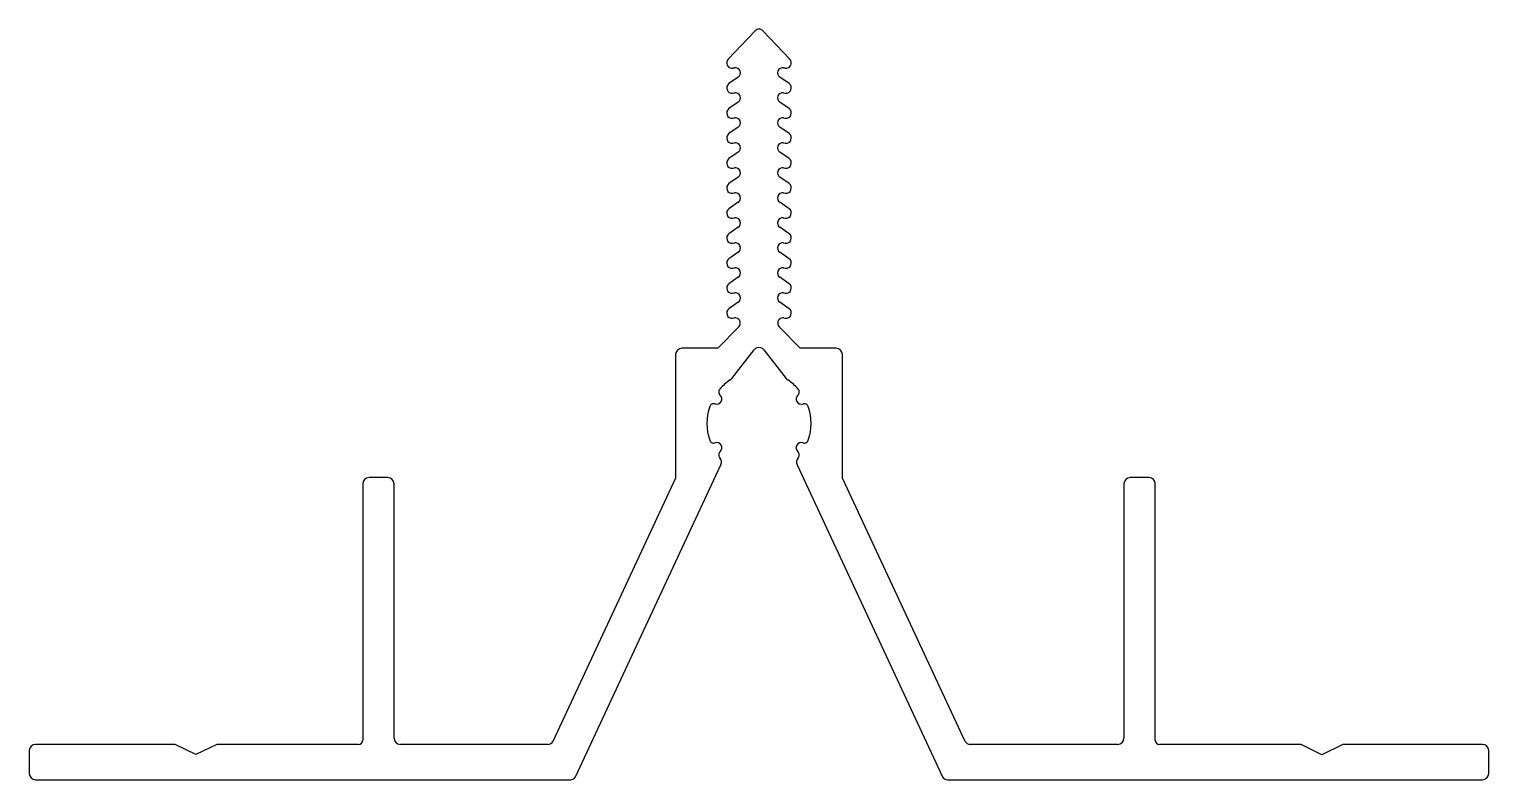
# Model space of a CAD drawing. Extents: x 2217.4 to 2287.4, y 1499.9 to 1535.9.
import ezdxf

# ---------------------------------------------------------------- set-up
doc = ezdxf.new("R2010")
doc.units = 0
doc.layers.get('0').update_dxf_attribs({"linetype": 'CONTINUOUS'})

msp = doc.modelspace()

# ---------------------------------------------------------------- linework, layer by layer
at = {"color": 0}
for p, q in [((2252.254, 1535.804), (2250.954, 1534.439)), ((2253.916, 1534.439), (2252.616, 1535.804)), ((2251.174, 1534.02), (2251.259, 1534.033)), ((2253.612, 1534.033), (2253.696, 1534.02)), ((2251.44, 1533.58), (2250.993, 1533.272)), ((2253.877, 1533.272), (2253.431, 1533.58)), ((2251.44, 1532.38), (2250.993, 1532.072)), ((2251.174, 1532.82), (2251.259, 1532.833)), ((2253.877, 1532.072), (2253.431, 1532.38)), ((2253.612, 1532.833), (2253.696, 1532.82)), ((2251.174, 1531.62), (2251.259, 1531.633)), ((2253.612, 1531.633), (2253.696, 1531.62)), ((2251.44, 1531.18), (2250.993, 1530.872)), ((2253.877, 1530.872), (2253.431, 1531.18)), ((2251.174, 1530.42), (2251.259, 1530.433)), ((2253.612, 1530.433), (2253.696, 1530.42)), ((2251.44, 1529.98), (2250.993, 1529.672)), ((2253.877, 1529.672), (2253.431, 1529.98)), ((2251.174, 1529.22), (2251.259, 1529.233)), ((2253.612, 1529.233), (2253.696, 1529.22)), ((2251.44, 1528.78), (2250.993, 1528.472)), ((2253.877, 1528.472), (2253.431, 1528.78)), ((2251.44, 1527.58), (2250.993, 1527.272)), ((2251.174, 1528.02), (2251.259, 1528.033)), ((2253.877, 1527.272), (2253.431, 1527.58)), ((2253.612, 1528.033), (2253.696, 1528.02)), ((2251.174, 1526.82), (2251.259, 1526.833)), ((2253.612, 1526.833), (2253.696, 1526.82)), ((2251.44, 1526.38), (2250.993, 1526.072)), ((2253.877, 1526.072), (2253.431, 1526.38)), ((2251.174, 1525.62), (2251.259, 1525.633)), ((2253.612, 1525.633), (2253.696, 1525.62)), ((2251.44, 1525.18), (2250.993, 1524.872)), ((2253.877, 1524.872), (2253.431, 1525.18)), ((2251.44, 1523.98), (2250.993, 1523.672)), ((2251.174, 1524.42), (2251.259, 1524.433)), ((2253.877, 1523.672), (2253.431, 1523.98)), ((2253.612, 1524.433), (2253.696, 1524.42)), ((2251.174, 1523.22), (2251.259, 1523.233)), ((2253.612, 1523.233), (2253.696, 1523.22)), ((2251.44, 1522.78), (2250.993, 1522.472)), ((2253.877, 1522.472), (2253.431, 1522.78)), ((2251.174, 1522.02), (2251.251, 1522.032)), ((2253.62, 1522.032), (2253.696, 1522.02)), ((2251.469, 1521.611), (2250.464, 1520.575)), ((2254.406, 1520.575), (2253.401, 1521.611)), ((2250.464, 1520.575), (2248.734, 1520.575)), ((2251.126, 1519.122), (2252.198, 1520.495)), ((2252.671, 1520.495), (2253.743, 1519.123)), ((2256.134, 1520.575), (2254.406, 1520.575)), ((2248.434, 1520.275), (2248.434, 1514.344)), ((2256.434, 1514.348), (2256.434, 1520.275)), ((2243.63, 1500.019), (2250.611, 1514.989)), ((2254.26, 1514.989), (2261.24, 1500.019)), ((2234.634, 1514.375), (2233.734, 1514.375)), ((2248.434, 1514.344), (2242.547, 1501.719)), ((2262.323, 1501.719), (2256.434, 1514.348)), ((2271.134, 1514.375), (2270.234, 1514.375)), ((2233.434, 1514.075), (2233.434, 1501.775)), ((2234.934, 1501.875), (2234.934, 1514.075)), ((2269.934, 1514.075), (2269.934, 1501.875)), ((2271.434, 1501.775), (2271.434, 1514.075)), ((2224.434, 1501.575), (2217.734, 1501.575)), ((2225.434, 1501.083), (2224.434, 1501.575)), ((2226.434, 1501.575), (2225.434, 1501.083)), ((2233.234, 1501.575), (2226.434, 1501.575)), ((2242.321, 1501.575), (2235.234, 1501.575)), ((2269.634, 1501.575), (2262.55, 1501.575)), ((2278.434, 1501.575), (2271.634, 1501.575)), ((2279.434, 1501.075), (2278.434, 1501.575)), ((2280.434, 1501.575), (2279.434, 1501.075)), ((2287.134, 1501.575), (2280.434, 1501.575)), ((2217.434, 1501.275), (2217.434, 1500.175)), ((2287.434, 1500.175), (2287.434, 1501.275)), ((2217.734, 1499.875), (2243.404, 1499.875)), ((2261.467, 1499.875), (2287.134, 1499.875))]:
    msp.add_line(p, q, dxfattribs=at)
for centre, radius, start, end in [((2252.435, 1535.632), 0.25, 43.6, 136.4), ((2251.135, 1534.266), 0.25, 136.4, 279), ((2253.735, 1534.266), 0.25, 261, 43.6), ((2251.298, 1533.786), 0.25, 304.58873, 99), ((2253.573, 1533.786), 0.25, 81, 235.41127), ((2251.135, 1533.066), 0.25, 124.58873, 279), ((2253.735, 1533.066), 0.25, 261, 55.41127), ((2251.298, 1532.586), 0.25, 304.58873, 99), ((2253.573, 1532.586), 0.25, 81, 235.41127), ((2251.135, 1531.866), 0.25, 124.58873, 279), ((2251.298, 1531.386), 0.25, 304.58873, 99), ((2253.573, 1531.386), 0.25, 81, 235.41127), ((2253.735, 1531.866), 0.25, 261, 55.41127), ((2251.135, 1530.666), 0.25, 124.58873, 279), ((2251.298, 1530.186), 0.25, 304.58873, 99), ((2253.573, 1530.186), 0.25, 81, 235.41127), ((2253.735, 1530.666), 0.25, 261, 55.41127), ((2251.135, 1529.466), 0.25, 124.58873, 279), ((2253.735, 1529.466), 0.25, 261, 55.41127), ((2251.298, 1528.986), 0.25, 304.58873, 99), ((2253.573, 1528.986), 0.25, 81, 235.41127), ((2251.135, 1528.266), 0.25, 124.58873, 279), ((2253.735, 1528.266), 0.25, 261, 55.41127), ((2251.298, 1527.786), 0.25, 304.58873, 99), ((2253.573, 1527.786), 0.25, 81, 235.41127), ((2251.135, 1527.066), 0.25, 124.58873, 279), ((2251.298, 1526.586), 0.25, 304.58873, 99), ((2253.573, 1526.586), 0.25, 81, 235.41127), ((2253.735, 1527.066), 0.25, 261, 55.41127), ((2251.135, 1525.866), 0.25, 124.58873, 279), ((2253.735, 1525.866), 0.25, 261, 55.41127), ((2251.298, 1525.386), 0.25, 304.58873, 99), ((2253.573, 1525.386), 0.25, 81, 235.41127), ((2251.135, 1524.666), 0.25, 124.58873, 279), ((2253.735, 1524.666), 0.25, 261, 55.41127), ((2251.298, 1524.186), 0.25, 304.58873, 99), ((2253.573, 1524.186), 0.25, 81, 235.41127), ((2251.135, 1523.466), 0.25, 124.58873, 279), ((2251.298, 1522.986), 0.25, 304.58873, 99), ((2253.573, 1522.986), 0.25, 81, 235.41127), ((2253.735, 1523.466), 0.25, 261, 55.41127), ((2251.135, 1522.266), 0.25, 124.58873, 279), ((2251.29, 1521.785), 0.25, 315.84228, 99), ((2253.581, 1521.785), 0.25, 81, 224.12931), ((2253.735, 1522.266), 0.25, 261, 55.41127), ((2248.734, 1520.275), 0.3, 90, 180), ((2252.435, 1520.311), 0.3, 38, 142), ((2256.134, 1520.275), 0.3, 0, 90), ((2252.435, 1516.972), 2.5, 123.51704, 138.92726), ((2250.889, 1519.307), 0.3, 303.51704, 322), ((2253.979, 1519.308), 0.3, 218, 236.53215), ((2252.435, 1516.972), 2.5, 41.07274, 56.53215), ((2250.406, 1518.144), 0.25, 251.00378, 48.99622), ((2250.701, 1518.484), 0.2, 138.92726, 228.99622), ((2254.464, 1518.144), 0.25, 131.00378, 288.99622), ((2254.169, 1518.484), 0.2, 311.00378, 41.07274), ((2252.435, 1516.972), 2.5, 161.07274, 198.92726), ((2250.26, 1517.718), 0.2, 71.00378, 161.07274), ((2254.611, 1517.718), 0.2, 18.92726, 108.99622), ((2252.435, 1516.972), 2.5, 341.07274, 18.92726), ((2250.26, 1516.226), 0.2, 198.92726, 288.99622), ((2250.406, 1515.801), 0.25, 311.00378, 108.99622), ((2250.701, 1515.461), 0.2, 131.00378, 221.07274), ((2254.464, 1515.801), 0.25, 71.00378, 228.99622), ((2254.169, 1515.461), 0.2, 318.92726, 48.99622), ((2254.611, 1516.226), 0.2, 251.00378, 341.07274), ((2252.435, 1516.972), 2.5, 221.07274, 221.52782), ((2250.339, 1515.116), 0.3, 335, 41.52782), ((2254.531, 1515.116), 0.3, 138.47218, 205), ((2252.435, 1516.972), 2.5, 318.47218, 318.92726), ((2233.734, 1514.075), 0.3, 90, 180), ((2234.634, 1514.075), 0.3, 0, 90), ((2270.234, 1514.075), 0.3, 90, 180), ((2271.134, 1514.075), 0.3, 0, 90), ((2217.734, 1501.275), 0.3, 90, 180), ((2233.234, 1501.775), 0.2, 270, 360), ((2235.234, 1501.875), 0.3, 180, 270), ((2242.321, 1501.825), 0.25, 270, 335), ((2262.55, 1501.825), 0.25, 205, 270), ((2269.634, 1501.875), 0.3, 270, 0), ((2271.634, 1501.775), 0.2, 180, 270), ((2287.134, 1501.275), 0.3, 0, 90), ((2217.734, 1500.175), 0.3, 180, 270), ((2287.134, 1500.175), 0.3, 270, 0), ((2243.404, 1500.125), 0.25, 270, 335), ((2261.467, 1500.125), 0.25, 205, 270)]:
    msp.add_arc(centre, radius, start, end, dxfattribs=at)

doc.saveas('drawing.dxf')
